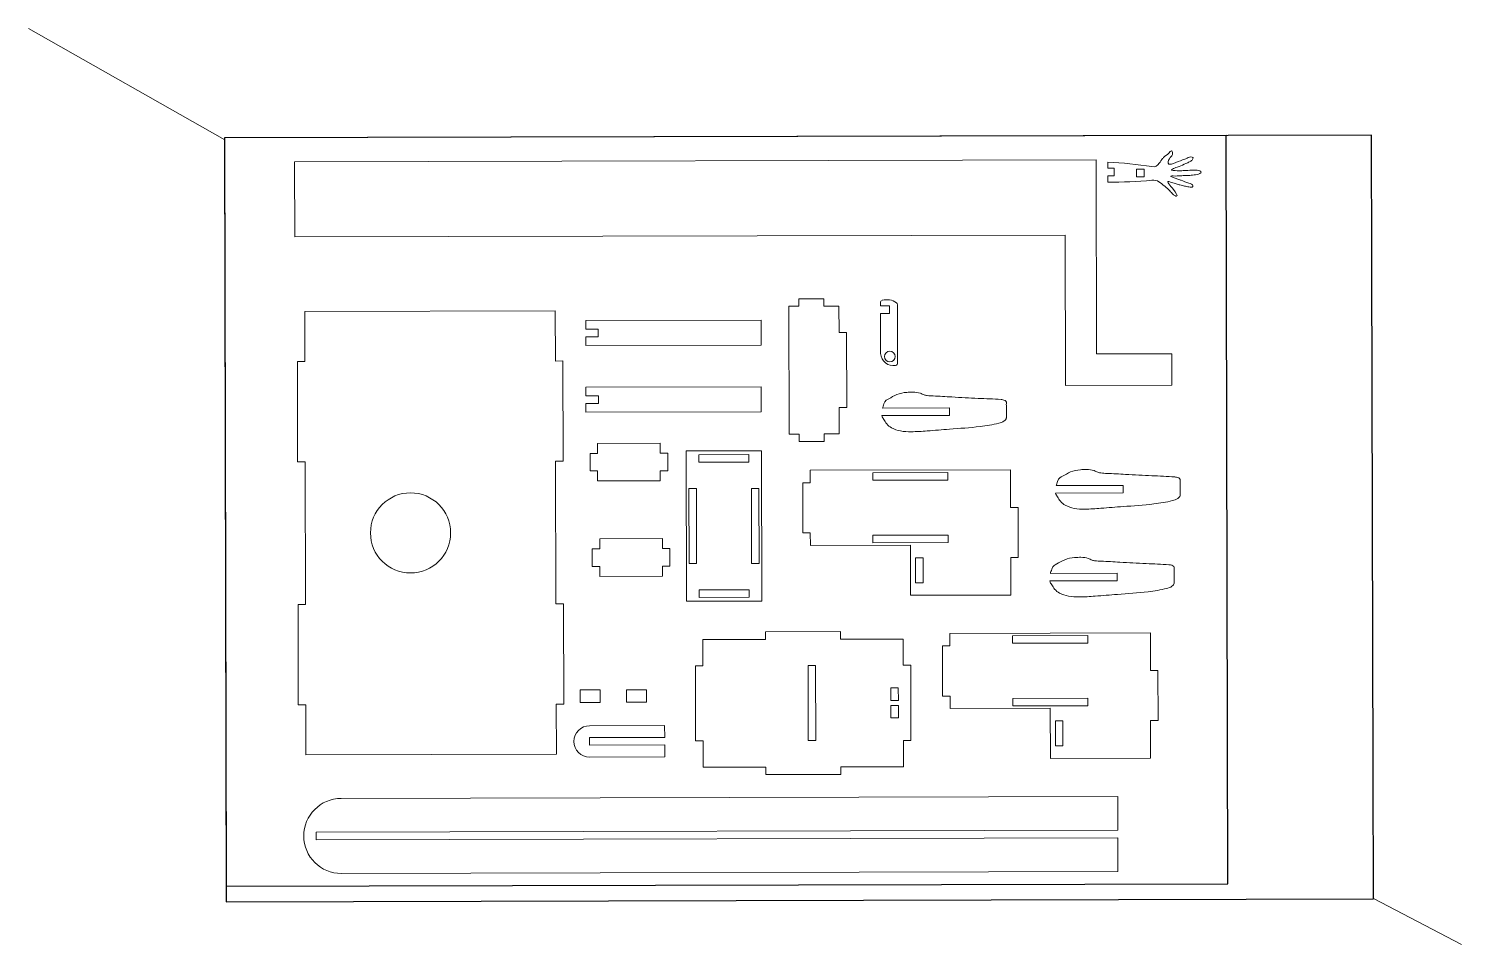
# Model space of a CAD drawing. Header units: millimetres. Extents: x 1144 to 1716, y 2501 to 2866.
import ezdxf

# ---------------------------------------------------------------- set-up
doc = ezdxf.new("R2010")
doc.units = ezdxf.units.MM

msp = doc.modelspace()

# ---------------------------------------------------------------- linework, layer by layer
at = {"color": 7, "lineweight": 0, "true_color": 0xffffff}
for p, q in [((1222.22, 2821.9), (1143.92, 2866.34)), ((1680.86, 2519.05), (1715.92, 2500.68))]:
    msp.add_line(p, q, dxfattribs=at)
at = {"color": 1, "lineweight": 0}
for p, q in [((1250.12, 2813.15), (1570.12, 2813.92)), ((1250.2, 2783.15), (1250.12, 2813.15)), ((1570.12, 2813.92), (1570.31, 2736.42)), ((1574.78, 2813.08), (1574.78, 2810.58)), ((1574.78, 2810.58), (1577.28, 2810.59)), ((1577.28, 2810.59), (1577.29, 2807.59)), ((1586.25, 2810.17), (1589.25, 2810.17)), ((1586.25, 2810.17), (1586.26, 2807.17)), ((1589.25, 2810.17), (1589.26, 2807.17)), ((1574.79, 2807.58), (1577.29, 2807.59)), ((1574.79, 2807.58), (1574.8, 2805.08)), ((1586.26, 2807.17), (1589.26, 2807.17)), ((1557.7, 2783.89), (1250.2, 2783.15)), ((1557.84, 2723.89), (1557.7, 2783.89)), ((1451.43, 2758.47), (1461.43, 2758.49)), ((1451.44, 2755.47), (1451.43, 2758.47)), ((1461.43, 2758.49), (1461.44, 2755.49)), ((1254.18, 2753.38), (1354.18, 2753.62)), ((1254.23, 2733.38), (1254.18, 2753.38)), ((1354.18, 2753.62), (1354.23, 2733.62)), ((1447.44, 2755.46), (1451.44, 2755.47)), ((1447.56, 2704.46), (1447.44, 2755.46)), ((1461.44, 2755.49), (1467.44, 2755.5)), ((1467.44, 2755.5), (1467.46, 2745)), ((1484.02, 2756.89), (1484.02, 2755.59)), ((1484.02, 2755.59), (1487.63, 2755.6)), ((1484.03, 2752.59), (1487.64, 2752.6)), ((1484.03, 2752.59), (1484.07, 2736.6)), ((1487.63, 2755.6), (1487.64, 2752.6)), ((1490.8, 2756.09), (1490.85, 2732.82)), ((1366.34, 2749.82), (1436.34, 2749.99)), ((1366.34, 2749.82), (1366.35, 2746.32)), ((1366.35, 2746.32), (1371.35, 2746.33)), ((1371.35, 2746.33), (1371.36, 2743.33)), ((1436.34, 2749.99), (1436.36, 2739.99)), ((1366.36, 2743.32), (1371.36, 2743.33)), ((1366.36, 2743.32), (1366.36, 2739.82)), ((1366.36, 2739.82), (1436.36, 2739.99)), ((1467.46, 2745), (1470.46, 2745.01)), ((1470.46, 2745.01), (1470.53, 2715.01)), ((1570.31, 2736.42), (1600.31, 2736.49)), ((1600.31, 2736.49), (1600.34, 2723.99)), ((1251.23, 2733.38), (1254.23, 2733.38)), ((1251.32, 2693.38), (1251.23, 2733.38)), ((1354.23, 2733.62), (1357.23, 2733.63)), ((1357.23, 2733.63), (1357.32, 2693.63)), ((1366.4, 2723.15), (1436.4, 2723.32)), ((1366.4, 2723.15), (1366.41, 2719.65)), ((1436.4, 2723.32), (1436.43, 2713.32)), ((1600.34, 2723.99), (1557.84, 2723.89)), ((1366.41, 2719.65), (1371.41, 2719.67)), ((1371.41, 2719.67), (1371.42, 2716.67)), ((1366.42, 2716.65), (1371.42, 2716.67)), ((1366.42, 2716.65), (1366.43, 2713.15)), ((1366.43, 2713.15), (1436.43, 2713.32)), ((1470.53, 2715.01), (1467.53, 2715)), ((1467.53, 2715), (1467.56, 2704.5)), ((1484.53, 2711.8), (1511.52, 2711.86)), ((1511.52, 2714.86), (1484.79, 2714.8)), ((1511.52, 2711.86), (1511.52, 2714.86)), ((1371.05, 2700.71), (1396.05, 2700.77)), ((1371.06, 2696.71), (1371.05, 2700.71)), ((1396.05, 2700.77), (1396.06, 2696.77)), ((1451.56, 2704.47), (1447.56, 2704.46)), ((1451.57, 2701.47), (1451.56, 2704.47)), ((1461.57, 2701.49), (1451.57, 2701.47)), ((1467.56, 2704.5), (1461.56, 2704.49)), ((1461.56, 2704.49), (1461.57, 2701.49)), ((1368.06, 2696.7), (1371.06, 2696.71)), ((1368.07, 2689.7), (1368.06, 2696.7)), ((1396.06, 2696.77), (1399.06, 2696.78)), ((1399.06, 2696.78), (1399.07, 2689.78)), ((1406.47, 2697.7), (1436.47, 2697.77)), ((1406.61, 2637.7), (1406.47, 2697.7)), ((1411.47, 2696.21), (1431.47, 2696.26)), ((1411.48, 2693.21), (1411.47, 2696.21)), ((1431.47, 2696.26), (1431.48, 2693.26)), ((1436.47, 2697.77), (1436.61, 2637.77)), ((1254.32, 2693.38), (1251.32, 2693.38)), ((1254.46, 2636.38), (1254.32, 2693.38)), ((1357.32, 2693.63), (1354.32, 2693.62)), ((1354.32, 2693.62), (1354.46, 2636.62)), ((1371.07, 2689.71), (1368.07, 2689.7)), ((1371.08, 2685.71), (1371.07, 2689.71)), ((1399.07, 2689.78), (1396.07, 2689.77)), ((1396.07, 2689.77), (1396.08, 2685.77)), ((1431.48, 2693.26), (1411.48, 2693.21)), ((1455.94, 2689.97), (1535.94, 2690.16)), ((1455.95, 2684.97), (1455.94, 2689.97)), ((1480.94, 2689.03), (1510.94, 2689.1)), ((1480.95, 2686.03), (1480.94, 2689.03)), ((1510.94, 2689.1), (1510.95, 2686.1)), ((1535.94, 2690.16), (1535.97, 2675.16)), ((1396.08, 2685.77), (1371.08, 2685.71)), ((1407.5, 2682.7), (1410.5, 2682.71)), ((1407.57, 2652.7), (1407.5, 2682.7)), ((1410.5, 2682.71), (1410.57, 2652.71)), ((1432.5, 2682.76), (1435.5, 2682.77)), ((1432.57, 2652.76), (1432.5, 2682.76)), ((1435.5, 2682.77), (1435.57, 2652.77)), ((1452.95, 2684.96), (1455.95, 2684.97)), ((1453, 2664.96), (1452.95, 2684.96)), ((1510.95, 2686.1), (1480.95, 2686.03)), ((1580.86, 2683.95), (1554.14, 2683.88)), ((1580.87, 2680.95), (1580.86, 2683.95)), ((1553.88, 2680.88), (1580.87, 2680.95)), ((1535.97, 2675.16), (1538.97, 2675.17)), ((1538.97, 2675.17), (1539.02, 2655.17)), ((1371.93, 2662.63), (1396.93, 2662.69)), ((1371.94, 2658.63), (1371.93, 2662.63)), ((1396.93, 2662.69), (1396.94, 2658.69)), ((1456, 2664.97), (1453, 2664.96)), ((1456.01, 2659.97), (1456, 2664.97)), ((1496.01, 2660.07), (1456.01, 2659.97)), ((1481, 2664.03), (1511, 2664.1)), ((1481.01, 2661.03), (1481, 2664.03)), ((1511.01, 2661.1), (1481.01, 2661.03)), ((1496.06, 2640.07), (1496.01, 2660.07)), ((1511, 2664.1), (1511.01, 2661.1)), ((1368.94, 2658.62), (1371.94, 2658.63)), ((1368.96, 2651.62), (1368.94, 2658.62)), ((1396.94, 2658.69), (1399.94, 2658.7)), ((1399.94, 2658.7), (1399.96, 2651.7)), ((1498.02, 2655.07), (1501.02, 2655.08)), ((1498.05, 2645.07), (1498.02, 2655.07)), ((1501.02, 2655.08), (1501.05, 2645.08)), ((1539.02, 2655.17), (1536.02, 2655.16)), ((1536.02, 2655.16), (1536.06, 2640.16)), ((1371.96, 2651.63), (1368.96, 2651.62)), ((1371.97, 2647.63), (1371.96, 2651.63)), ((1399.96, 2651.7), (1396.96, 2651.69)), ((1396.96, 2651.69), (1396.97, 2647.69)), ((1410.57, 2652.71), (1407.57, 2652.7)), ((1435.57, 2652.77), (1432.57, 2652.76)), ((1578.56, 2648.88), (1551.83, 2648.81)), ((1578.57, 2645.88), (1578.56, 2648.88)), ((1396.97, 2647.69), (1371.97, 2647.63)), ((1501.05, 2645.08), (1498.05, 2645.07)), ((1551.58, 2645.81), (1578.57, 2645.88)), ((1436.61, 2637.77), (1406.61, 2637.7)), ((1411.6, 2642.21), (1431.6, 2642.26)), ((1411.61, 2639.21), (1411.6, 2642.21)), ((1431.61, 2639.26), (1411.61, 2639.21)), ((1431.6, 2642.26), (1431.61, 2639.26)), ((1536.06, 2640.16), (1496.06, 2640.07)), ((1251.46, 2636.38), (1254.46, 2636.38)), ((1251.56, 2596.38), (1251.46, 2636.38)), ((1354.46, 2636.62), (1357.46, 2636.63)), ((1357.46, 2636.63), (1357.56, 2596.63)), ((1438.07, 2625.48), (1468.07, 2625.55)), ((1438.08, 2622.48), (1438.07, 2625.48)), ((1468.07, 2625.55), (1468.08, 2622.55)), ((1413.08, 2622.42), (1438.08, 2622.48)), ((1413.1, 2611.92), (1413.08, 2622.42)), ((1468.08, 2622.55), (1493.08, 2622.61)), ((1493.08, 2622.61), (1493.1, 2612.11)), ((1508.76, 2619.85), (1511.76, 2619.85)), ((1508.81, 2599.85), (1508.76, 2619.85)), ((1511.75, 2624.85), (1591.75, 2625.04)), ((1511.76, 2619.85), (1511.75, 2624.85)), ((1536.75, 2623.91), (1566.75, 2623.98)), ((1536.76, 2620.91), (1536.75, 2623.91)), ((1566.76, 2620.98), (1536.76, 2620.91)), ((1566.75, 2623.98), (1566.76, 2620.98)), ((1591.75, 2625.04), (1591.78, 2610.05)), ((1410.1, 2611.91), (1413.1, 2611.92)), ((1410.18, 2581.91), (1410.1, 2611.91)), ((1455.1, 2612.02), (1458.1, 2612.03)), ((1455.18, 2582.02), (1455.1, 2612.02)), ((1458.1, 2612.03), (1458.18, 2582.03)), ((1493.1, 2612.11), (1496.1, 2612.12)), ((1496.1, 2612.12), (1496.18, 2582.12)), ((1591.78, 2610.05), (1594.78, 2610.05)), ((1594.78, 2610.05), (1594.83, 2590.05)), ((1488.12, 2603.1), (1491.12, 2603.11)), ((1488.14, 2598.1), (1488.12, 2603.1)), ((1491.12, 2603.11), (1491.14, 2598.11)), ((1364.08, 2602.29), (1372.08, 2602.31)), ((1364.09, 2597.29), (1364.08, 2602.29)), ((1372.09, 2597.31), (1364.09, 2597.29)), ((1372.08, 2602.31), (1372.09, 2597.31)), ((1382.55, 2602.34), (1390.55, 2602.36)), ((1382.56, 2597.34), (1382.55, 2602.34)), ((1390.56, 2597.36), (1382.56, 2597.34)), ((1390.55, 2602.36), (1390.56, 2597.36)), ((1491.14, 2598.11), (1488.14, 2598.1)), ((1511.81, 2599.85), (1508.81, 2599.85)), ((1511.82, 2594.85), (1511.81, 2599.85)), ((1536.81, 2598.91), (1566.81, 2598.98)), ((1536.82, 2595.91), (1536.81, 2598.91)), ((1566.81, 2598.98), (1566.82, 2595.98)), ((1254.56, 2596.38), (1251.56, 2596.38)), ((1254.61, 2576.38), (1254.56, 2596.38)), ((1357.56, 2596.63), (1354.56, 2596.62)), ((1354.56, 2596.62), (1354.61, 2576.62)), ((1488.14, 2596.1), (1491.14, 2596.11)), ((1488.15, 2591.1), (1488.14, 2596.1)), ((1491.14, 2596.11), (1491.15, 2591.11)), ((1551.82, 2594.95), (1511.82, 2594.85)), ((1566.82, 2595.98), (1536.82, 2595.91)), ((1551.87, 2574.95), (1551.82, 2594.95)), ((1367.84, 2587.98), (1397.84, 2588.06)), ((1397.84, 2588.06), (1397.85, 2583.31)), ((1491.15, 2591.11), (1488.15, 2591.1)), ((1553.83, 2589.95), (1556.83, 2589.96)), ((1553.86, 2579.95), (1553.83, 2589.95)), ((1556.83, 2589.96), (1556.86, 2579.96)), ((1591.83, 2590.05), (1591.87, 2575.05)), ((1594.83, 2590.05), (1591.83, 2590.05)), ((1397.85, 2583.31), (1367.85, 2583.23)), ((1367.85, 2583.23), (1367.86, 2580.23)), ((1367.86, 2580.23), (1397.86, 2580.31)), ((1397.86, 2580.31), (1397.87, 2575.56)), ((1413.18, 2581.92), (1410.18, 2581.91)), ((1413.2, 2571.42), (1413.18, 2581.92)), ((1458.18, 2582.03), (1455.18, 2582.02)), ((1496.18, 2582.12), (1493.18, 2582.11)), ((1493.18, 2582.11), (1493.2, 2571.61)), ((1556.86, 2579.96), (1553.86, 2579.95)), ((1354.61, 2576.62), (1254.61, 2576.38)), ((1397.87, 2575.56), (1367.87, 2575.48)), ((1591.87, 2575.05), (1551.87, 2574.95)), ((1438.2, 2571.48), (1413.2, 2571.42)), ((1438.21, 2568.48), (1438.2, 2571.48)), ((1468.21, 2568.55), (1438.21, 2568.48)), ((1493.2, 2571.61), (1468.2, 2571.55)), ((1468.2, 2571.55), (1468.21, 2568.55)), ((1268.71, 2558.97), (1578.71, 2559.72)), ((1578.71, 2559.72), (1578.74, 2546.27)), ((1578.74, 2546.27), (1258.74, 2545.5)), ((1258.74, 2545.5), (1258.75, 2542.4)), ((1578.75, 2543.17), (1258.75, 2542.4)), ((1578.75, 2543.17), (1578.78, 2529.72)), ((1268.78, 2528.97), (1578.78, 2529.72))]:
    msp.add_line(p, q, dxfattribs=at)
for points in [[(1222.82, 2517.69), (1680.82, 2518.8), (1680.09, 2823.8), (1222.09, 2822.69)], [(1222.12, 2822.69), (1222.84, 2523.94), (1622.72, 2524.9), (1622, 2823.65)]]:
    msp.add_lwpolyline(points, close=True)
for centre, radius in [((1487.75, 2735.4), 2.15), ((1296.39, 2664.98), 16)]:
    msp.add_circle(centre, radius, dxfattribs=at)
for centre, radius, start, end in [((1560, 2581.57), 231.98, 81.9723, 86.3469), ((1576.83, 2975.31), 170.24, 269.3145, 275.2484), ((1485.02, 2756.89), 1, 106.5002, 180.138), ((1486.59, 2751.59), 6.53, 54.4737, 106.5002), ((1489.8, 2756.09), 1, 0.138, 54.4737), ((1489.15, 2736.85), 5.09, 182.8871, 279.88), ((1489.85, 2732.82), 1, 279.88, 0.138), ((1367.85, 2581.73), 6.25, 90.138, 270.138), ((1268.75, 2543.97), 15, 90.1381, 270.1381)]:
    msp.add_arc(centre, radius, start, end, dxfattribs=at)
for points, knots in [([(1592.39, 2811.28), (1593.73, 2810.76), (1595.25, 2812.24), (1596.31, 2814.21), (1597.88, 2815.74), (1599.08, 2816.4), (1600.32, 2817.94), (1600.83, 2816.27), (1599.9, 2815), (1598.77, 2813.86), (1598.88, 2812.36), (1599.8, 2812.03), (1601.77, 2812.73), (1604.02, 2813.75), (1606.46, 2814.53), (1607.89, 2815.45), (1608.9, 2814.8), (1608.67, 2814.28), (1608.32, 2813.66), (1607.27, 2813.09), (1605.58, 2812.3), (1603.49, 2811.39), (1601.8, 2810.78), (1599.14, 2809.73), (1602.91, 2809.57), (1605.04, 2809.64), (1608.11, 2809.8), (1610.09, 2809.92), (1612.56, 2809.35), (1611.4, 2808.28), (1610.03, 2808.06), (1608.14, 2807.75), (1605.97, 2807.65), (1603.51, 2807.61), (1601.79, 2807.44), (1598.66, 2807.61), (1602.48, 2806.37), (1604.58, 2805.61), (1606.49, 2804.76), (1608.77, 2804.22), (1608.7, 2802.79), (1606.89, 2803.22), (1605.43, 2803.42), (1603.68, 2803.87), (1601.95, 2804.41), (1600.55, 2804.84), (1597.64, 2805.85), (1600.76, 2802.7), (1603.06, 2799.27), (1601.48, 2799.6), (1600.58, 2800.27), (1599.39, 2801.82), (1596.72, 2803.97), (1594.52, 2806.11), (1592.41, 2805.78)], [0, 0, 0, 0, 0.034557, 0.057171, 0.068151, 0.098637, 0.104139, 0.115965, 0.128947, 0.153767, 0.162728, 0.164167, 0.182206, 0.220911, 0.240004, 0.260619, 0.265391, 0.269659, 0.275164, 0.287715, 0.303287, 0.332625, 0.351967, 0.366761, 0.389691, 0.414735, 0.449814, 0.470499, 0.487839, 0.495726, 0.507069, 0.531104, 0.551931, 0.573033, 0.602578, 0.612823, 0.644235, 0.658343, 0.691155, 0.709442, 0.713371, 0.728485, 0.746571, 0.765207, 0.780649, 0.80028, 0.814023, 0.851718, 0.88088, 0.883953, 0.89641, 0.914328, 0.942058, 1, 1, 1, 1]), ([(1484.79, 2714.8), (1484.95, 2715.13), (1485.61, 2717.86), (1487.42, 2718.47), (1490.63, 2720.54), (1493.98, 2721.11), (1497.14, 2721.3), (1499.57, 2721.04), (1501.3, 2720.07), (1503.04, 2719.71), (1506.76, 2719.63), (1513.54, 2719.19), (1522.58, 2718.67), (1529.34, 2718.5), (1533.29, 2718.12), (1534.38, 2717.61), (1534.24, 2716.6), (1534.26, 2716.09), (1534.27, 2715.26), (1534.29, 2714.71), (1534.27, 2714.12)], [0.0272532, 0.0272532, 0.0272532, 0.0272532, 0.0465589, 0.0963849, 0.1587294, 0.2281856, 0.2719819, 0.3230802, 0.3512998, 0.3731377, 0.4146632, 0.5434284, 0.7251261, 0.8824971, 0.8940142, 0.9299595, 0.9434009, 0.9606827, 0.9663426, 1, 1, 1, 1]), ([(1534.27, 2714.12), (1534.27, 2713.64), (1534.27, 2713), (1534.27, 2711.96), (1534.3, 2711.39), (1534.24, 2710.46), (1533.12, 2709.34), (1529.57, 2708.28), (1522.2, 2707.13), (1512.68, 2706.53), (1503.5, 2705.76), (1497.01, 2705.29), (1492.16, 2705.46), (1488.76, 2706.63), (1486.47, 2708.23), (1485.26, 2710.62), (1484.73, 2711.03), (1484.53, 2711.8)], [0.0259346, 0.0259346, 0.0259346, 0.0259346, 0.0524415, 0.0577687, 0.0768241, 0.0819555, 0.1067006, 0.1458406, 0.2743359, 0.4837148, 0.6346003, 0.7445072, 0.816414, 0.8813359, 0.9238562, 0.9597518, 1, 1, 1, 1]), ([(1554.14, 2683.88), (1554.3, 2684.22), (1554.96, 2686.95), (1556.77, 2687.55), (1559.98, 2689.63), (1563.32, 2690.2), (1566.49, 2690.39), (1568.92, 2690.13), (1570.64, 2689.16), (1572.39, 2688.8), (1576.11, 2688.71), (1582.89, 2688.27), (1591.92, 2687.76), (1598.69, 2687.59), (1602.64, 2687.21), (1603.73, 2686.7), (1603.58, 2685.68), (1603.6, 2685.18), (1603.62, 2684.34), (1603.63, 2683.8), (1603.61, 2683.2)], [0.0272532, 0.0272532, 0.0272532, 0.0272532, 0.0465589, 0.0963849, 0.1587294, 0.2281856, 0.2719819, 0.3230802, 0.3512998, 0.3731377, 0.4146632, 0.5434284, 0.7251261, 0.8824971, 0.8940142, 0.9299595, 0.9434009, 0.9606827, 0.9663426, 1, 1, 1, 1]), ([(1603.61, 2683.2), (1603.62, 2682.73), (1603.62, 2682.08), (1603.62, 2681.05), (1603.65, 2680.47), (1603.59, 2679.54), (1602.47, 2678.42), (1598.92, 2677.37), (1591.55, 2676.21), (1582.03, 2675.62), (1572.85, 2674.85), (1566.36, 2674.38), (1561.5, 2674.55), (1558.11, 2675.72), (1555.82, 2677.31), (1554.6, 2679.7), (1554.08, 2680.12), (1553.88, 2680.88)], [0.0259346, 0.0259346, 0.0259346, 0.0259346, 0.0524415, 0.0577687, 0.0768241, 0.0819555, 0.1067006, 0.1458406, 0.2743359, 0.4837148, 0.6346003, 0.7445072, 0.816414, 0.8813359, 0.9238562, 0.9597518, 1, 1, 1, 1]), ([(1551.83, 2648.81), (1551.99, 2649.15), (1552.66, 2651.88), (1554.46, 2652.48), (1557.68, 2654.56), (1561.02, 2655.13), (1564.18, 2655.32), (1566.61, 2655.06), (1568.34, 2654.09), (1570.09, 2653.73), (1573.8, 2653.64), (1580.59, 2653.2), (1589.62, 2652.69), (1596.38, 2652.52), (1600.34, 2652.14), (1601.42, 2651.62), (1601.28, 2650.61), (1601.3, 2650.11), (1601.32, 2649.27), (1601.33, 2648.73), (1601.31, 2648.13)], [0.0272532, 0.0272532, 0.0272532, 0.0272532, 0.0465589, 0.0963849, 0.1587294, 0.2281856, 0.2719819, 0.3230802, 0.3512998, 0.3731377, 0.4146632, 0.5434284, 0.7251261, 0.8824971, 0.8940142, 0.9299595, 0.9434009, 0.9606827, 0.9663426, 1, 1, 1, 1]), ([(1601.31, 2648.13), (1601.31, 2647.65), (1601.31, 2647.01), (1601.31, 2645.98), (1601.34, 2645.4), (1601.28, 2644.47), (1600.17, 2643.35), (1596.61, 2642.3), (1589.24, 2641.14), (1579.72, 2640.54), (1570.55, 2639.78), (1564.05, 2639.31), (1559.2, 2639.48), (1555.81, 2640.65), (1553.51, 2642.24), (1552.3, 2644.63), (1551.77, 2645.05), (1551.58, 2645.81)], [0.0259346, 0.0259346, 0.0259346, 0.0259346, 0.0524415, 0.0577687, 0.0768241, 0.0819555, 0.1067006, 0.1458406, 0.2743359, 0.4837148, 0.6346003, 0.7445072, 0.816414, 0.8813359, 0.9238562, 0.9597518, 1, 1, 1, 1])]:
    msp.add_open_spline(points, degree=3, knots=knots, dxfattribs=at)

doc.saveas('drawing.dxf')
